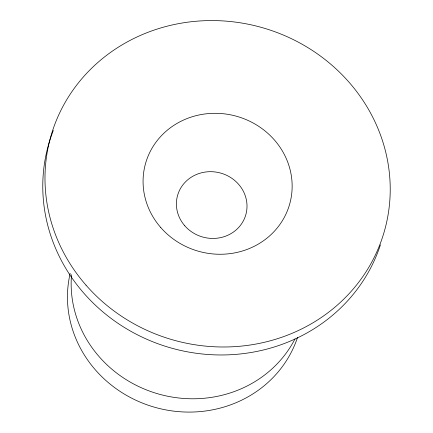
<?xml version="1.0" encoding="UTF-8"?>
<svg xmlns="http://www.w3.org/2000/svg" width="433" height="433" viewBox="0 0 433 433"><rect width="100%" height="100%" fill="white"/><g stroke="black" fill="none" stroke-linecap="round" stroke-linejoin="round"><path stroke-width="0.65" d="M294.997 338.915A118.214 110.729 15.5 0 1 158.137 393.895A118.214 110.729 15.5 0 1 71.532 274.733M297.563 337.339A118.214 110.729 15.5 0 1 155.117 407.383A118.214 110.729 15.5 0 1 70.173 273.38M380.423 244.872A173.384 162.402 15.5 0 1 160.345 344.608A173.384 162.402 15.5 0 1 53.319 130.452M160.789 227.569A74.871 70.13 15.5 0 0 287.804 209.718A74.871 70.13 15.5 0 0 204.23 114.063A74.871 70.13 15.5 0 0 160.789 227.569M184.794 225.799A35.463 33.217 15.5 0 0 244.954 217.344A35.463 33.217 15.5 0 0 205.366 172.036A35.463 33.217 15.5 0 0 184.794 225.799M86.026 285.179A173.384 162.402 15.5 0 0 380.163 243.844A173.384 162.402 15.5 0 0 186.628 22.327A173.384 162.402 15.5 0 0 86.026 285.179"/></g></svg>
